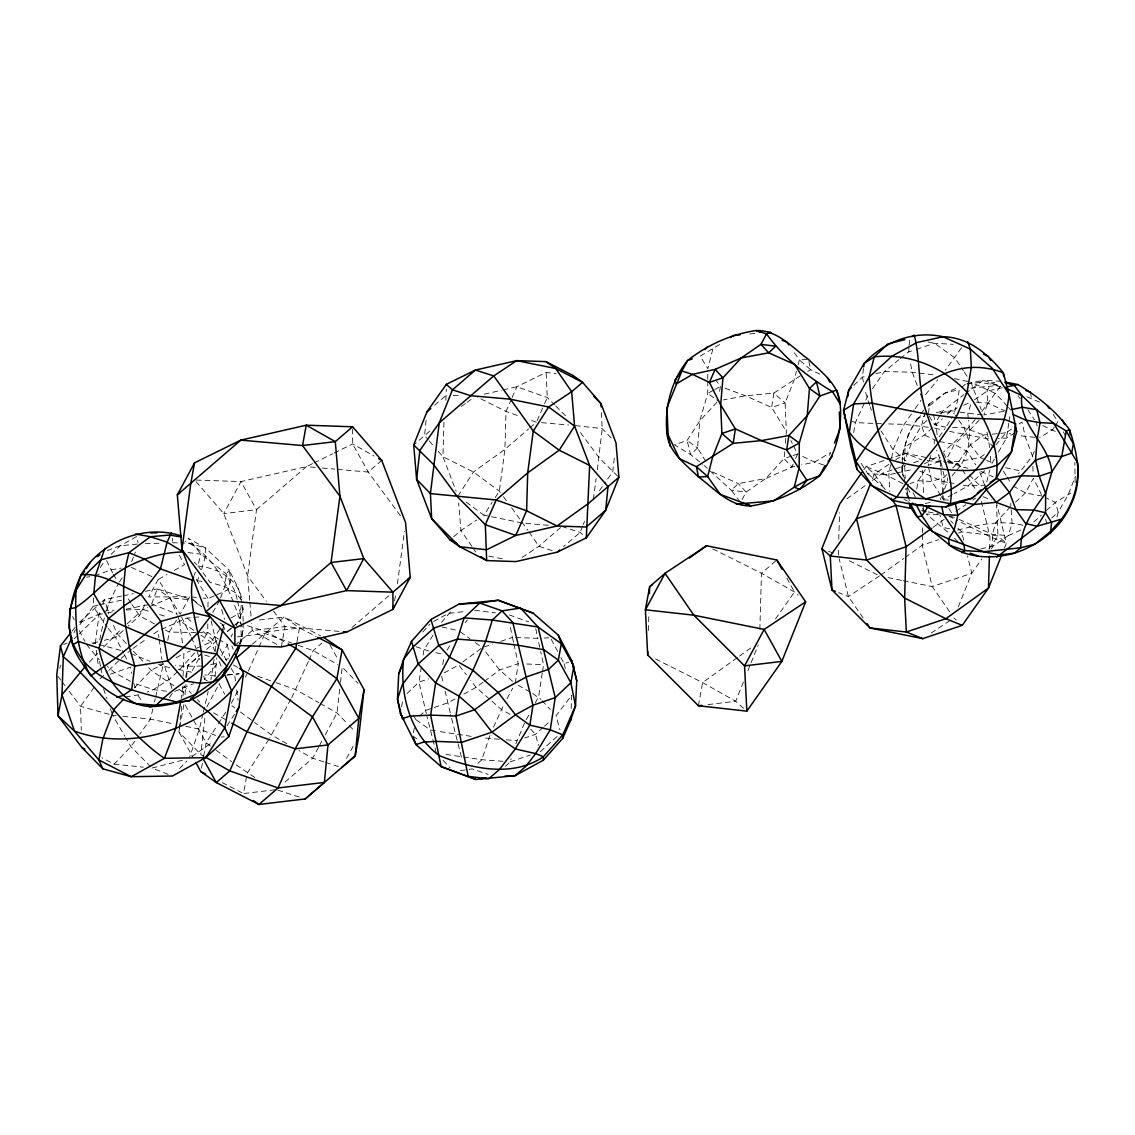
<?xml version="1.0" encoding="UTF-8"?>
<svg xmlns="http://www.w3.org/2000/svg" width="1135" height="1135" viewBox="0 0 1135 1135"><rect width="100%" height="100%" fill="white"/><g stroke="black" fill="none" stroke-linecap="round" stroke-linejoin="round"><path stroke-width="0.75" stroke-dasharray="5 3.75" d="M707.786 381.062L707.715 393.405L699.798 420.815L697.543 447.942L705.814 461.434M707.786 379.289L707.843 370.478M904.836 478.573L902.24 474.359L902.297 465.563M902.311 463.804L902.353 455.007L908.553 433.542L918.541 416.162L918.499 418.148C908.88 430.009 904.184 444.934 902.126 459.774M934.275 443.927L934.304 440.408M207.804 623.952L207.719 632.408L202.257 641.303M207.975 607.026L208.045 598.571L195.319 577.857M243.188 623.03L243.117 630.01L240.322 644.112M243.202 621.285L242.45 603.863M928.543 413.239L929.537 403.776L944.916 393.164L957.529 387.645M443.941 422.291L442.962 456.752L456.142 491.157M648.397 630.507L648.894 612.957M759.854 629.414L761.457 573.274L776.837 559.995M838.311 555.228L838.524 548.162M838.765 539.309L839.531 512.765M922.485 534.599L922.173 545.211L932.261 586.568L951.91 615.085M922.528 532.826L922.727 525.746M923.138 511.587L923.337 504.507M989.606 549.113L989.947 536.727L980.299 497.102M182.735 686.519L181.316 698.394M183.104 676.148L183.898 653.703L190.269 650.951M571.132 708.666L571.785 695.23L556.022 715.745L559.966 729.947M901.828 466.116L902.24 474.359M1075.143 482.659L1074.859 462.555M93.567 597.89L93.155 606.36L79.805 624.775M784.654 451.815L784.086 458.597L765.742 478.502L746.106 492.051L740.474 502.521M785.349 443.331L786.342 431.456L785.122 402.939L794.401 379.36L796.458 371.244M942.93 495.115L942.646 498.378L944.419 501.273M943.057 493.484L944.419 477.126L940.702 461.08L936.616 450.155M980.981 548.829L992.912 546.19L1008.306 535.578L1012.108 523.533L1010.732 503.458M184.977 694.592L185.97 684.362M186.622 677.552L187.786 665.607L201.292 653.93L190.637 673.75M214.983 676.588L216.799 657.832M426.079 420.361L424.603 435.57L414.899 443.898M445.842 400.258L446.31 389.007M181.77 706.367L178.904 731.876L192.411 756.336M182.919 696.152L184.069 685.951L191.361 693.471M203.832 756.194L200.767 754.463L204.981 717.036M339.705 689.172L337.024 712.993L325.263 734.842M340.472 682.362L342.202 667.054L357.993 683.355M614.262 458.185L612.73 471.805L604.572 483.411M241.273 605.139L240.294 613.07L240.733 623.541M863.48 368.506L862.401 377.132L863.423 382.154M908.837 346.955L908.865 355.468M909.05 345.224L909.915 338.329M965.403 384.183L959.231 389.518L958.096 398.484L954.223 413.736L957.16 417.921M120.651 650.426L95.312 643.446L99.029 614.588L100.689 610.062M397.406 583.759L404.429 531.45M593.335 499.357L596.145 478.473M597.308 469.762L602.203 428.604L601.28 410.217M214.033 659.52L210.94 679.709M215.168 651.135L216.317 642.75L211.138 620.944M421.34 666.869L418.985 682.121L426.32 713.702M423.171 655.009L423.965 649.929L433.088 635.061M442.792 664.557L444.083 656.271M513.885 643.985L518.255 663.705L515.177 683.61L499.613 669.99L483.34 648.965M542.246 673.112L538.586 696.847L535.309 702.92M542.516 671.423L543.566 664.642L540.643 651.49M719.633 391.305L720.37 386.496L716.511 381.019M1008.788 423.241L1006.49 438.124L995.395 457.448M1009.043 421.596L1010.079 414.984M853.662 432.619L855.364 422.603L868.474 394.37M890.535 464.726L888.818 474.742L889.712 491.285M891.67 458.043L893.089 449.701L904.198 424.334L914.172 410.047M916.754 488.915L918.144 480.772L925.365 469.592M99.738 639.941L104.477 617.014M167.767 640.41L169.228 632.053L176.507 620.192M185.615 677.481L187.786 665.607L199.845 655.235M179.514 728.5L178.904 731.876L200.767 754.463M179.827 726.811L184.154 703.118L206.102 742.857L210.344 746.007M201.463 768.239L202.399 763.16M203.633 756.392L206.102 742.857L217.352 725.251M281.296 646.978L285.013 626.634L273.578 611.155M297.015 641.53L299.484 627.967L284.048 617.043L256.595 620.32M394.54 600.855L396.087 592.385M401.563 706.807L403.067 698.607M413.481 732.728L414.374 727.819M698.408 705.743L702.622 682.589L738.176 657.037M908.284 484.205L906.581 493.498L908.667 501.315M152.842 708.921L150.444 719.15L139.704 734.274M154.445 702.111L155.24 698.706M155.651 696.989L162.844 666.316L162.149 661.251M202.952 713.787L199.349 729.124L189.729 756.889M203.349 712.085L208.145 691.626M222.9 629.23L224.134 624.293M239.712 643.545L243.117 630.01C232.249 596.485 218.984 557.711 185.104 541.083M712.808 349.239L707.857 368.705L700.153 356.149L721.619 343.352M798.118 364.746L799.352 359.88L793.578 351.68M925.124 411.977L921.719 425.157L911.745 442.536L904.481 461.009L905.163 446.722L924.457 435.003L933.509 426.803M986.769 481.779L989.819 469.947M1056.926 517.092L1058.189 512.155L1068.177 494.775L1075.441 476.303M930.941 455.49L928.075 465.393L940.702 461.08L945.639 461.193M505.316 766.423L510.112 761.855L511.147 758.591M515.801 743.879L524.696 722.654M970.666 404.741L967.814 413.778L968.311 418.815M106.633 610.431L109.315 602.188L118.466 583.404M903.914 462.669L901.672 469.294L905.006 481.793M102.888 604.033L104.534 599.507L121.516 596.102M126.212 609.14L151.679 604.033L157.183 588.966L193.674 600.103L201.633 606.828M194.198 575.346L195.404 572.111M220.53 597.932L224.773 586.611L226.347 573.927L229.199 570.181L205.577 548.077L188.098 538.174L200.938 554.15L226.347 573.927L235.569 592.74L237.144 599.521M131.646 561.797L135.377 552.064M197.462 580.51L198.668 577.389M201.647 569.6L205.605 555.469L205.577 548.077L189.9 543.239L181.132 542.984M940.248 499.783L941.454 496.704M944.49 489.015L947.512 481.311L947.37 477.878M1034.226 451.375L1032.41 456L1018.521 473.763M582.652 526.087L580.141 532.386L563.542 546.659M583.276 524.512L584.539 521.376M743.411 681.965L735.679 701.288L706.878 704.721M747.908 670.686L750.49 664.245M751.129 662.641L758.223 644.921M872.475 478.8L874.39 474.019L889.953 463.662M958.337 606.771L971.744 573.26L981.846 558.917M1004.447 548.134L1006.362 543.353L996.289 502.01M489.98 735.253L481.85 759.726L477.026 764.309M493.512 727.18L503.741 704.849M793.152 464.158L791.889 467.052L765.742 478.502L738.303 483.595L731.323 490.235L739.452 501.145M795.678 458.384L797.579 454.043L793.081 445.019M829.515 455.319L830.777 452.439L814.561 462.058L801.608 464.91M248.409 671.111L264.923 633.557L284.048 617.043L320.581 635.827M308.351 661.591L291.766 697.557M309.032 660.017L313.161 650.625L321.758 643.205M511.431 399.094L505.997 411.438L504.919 449.347L499.329 491.143L492.987 501.046M512.098 397.562L516.851 386.765L546.006 372.45L556.065 373.571M537.096 420.659L543.878 405.238M544.559 403.705L547.269 397.534L545.992 369.357M74.016 632.805L75.435 629.613M59.602 668.345L61.035 665.153M231.043 636.934L232.519 633.841M236.179 626.123L243.33 609.098L238.591 588.767L229.199 570.181L230.66 578.893L227.908 589.916L215.693 595.237M144.84 604.785L139.506 615.737L128.198 626.009M221.694 655.477L227.369 644.652L220.36 640.282M206.783 706.963L219.381 683.554M231.313 703.175L239.528 687.923M245.259 677.255L247.728 672.672M290.915 699.132L269.719 737.977M318.538 747.341L312.664 758.265L282.743 784.03M319.389 745.78L321.9 741.084M346.586 758.435L354.801 743.184M507.005 698.777L512.722 688.165M526.328 719.618L529.591 713.546M928.061 406.514L929.537 403.776L925.139 408.728M991.451 548.929L992.912 546.19L992.274 534.372L996.076 522.327L1010.462 506.721M158.247 579.432L148.642 596.953L189.758 596.74L180.153 614.248L158.247 579.432L167.015 574.509M991.976 463.392L994.544 458.923M212.756 612.503L219.31 601.167M239.755 643.971L241.471 641.005L240.804 625.286M447.077 650.142L450.723 644.198M945.937 427.228L934.389 424.575L939.908 415.58M940.83 414.091L942.66 411.083L963.956 394.569M946.86 425.724L952.378 416.744M218.303 723.775L225.808 712.028M268.782 739.438L247.203 773.205L243.486 793.549L276.231 789.634M458.015 496.08L473.409 472.004L504.919 449.347L528.541 428.987M466.201 502.124L483.936 515.205L492.079 502.465M227.099 725.719L234.406 714.326M961.515 347.792L945.341 370.265M1000.375 386.326L981.874 411.423M1054.231 427.186L1052.386 429.995L1039.674 437.528M1055.153 425.781L1057.933 421.567L1052.23 412.956M100.32 567.5L104.079 561.91M119.402 582L122.239 577.814M219.991 622.817L222.871 624.789L210.982 642.027L203.009 645.46M872.46 388.667L884.42 371.528L898.948 359.667M915.179 408.614L921.152 400.045M939.142 436.961L944.973 428.619M169.498 697.372L172.279 693.4M599.464 490.66L603.55 484.858M864.005 469.493L866.019 466.627L905.517 453.319L927.635 457.788M775.503 618.972L794.5 591.973L786.938 578.268M988.911 548.872L997.991 535.961L996.459 505.401M94.248 687.143L80.557 706.381L81.294 730.33M134.81 741.141L130.894 746.646L114.138 764.139L101.824 757.783M441.487 622.335L451.929 610.318M465.237 622.618L467.35 619.88M72.002 631.216L75.151 627.215M194.582 652.88L178.649 670.728M207.265 680.773L204.399 679.255L217.622 663.195L209.748 664.628M925.493 394.597L937.765 379.799M975.178 419.496L962.906 434.279L943.625 451.914M951.995 475.92L955.358 471.862M956.464 470.514C969.148 457.164 970.865 437.982 968.481 420.503M995.849 444.977L1005.936 432.832L1013.243 427.952M422.83 632.011L429.668 624.293M920.74 413.693L924.032 409.976M920.698 415.68L918.499 418.148L925.068 415.864M716.994 402.145L699.798 420.815L687.115 440.451L674.53 444.821L690.562 454.582L702.764 464.328M979.051 420.191L969.46 430.591L954.436 444.338L946.562 458.966L959.827 466.471L967.914 468.202M946.817 474.529L944.419 477.126L931.778 481.453L918.144 480.772L909.915 483.638M952.804 468.031L958.791 461.534L970.453 444.835L983.775 434.975L990.6 434.308M89.339 662.088L97.681 653.292M103.654 647.021L122.027 628.464M134.384 687.881L151.083 670.303L163.582 663.975M179.585 768.523L186.778 761.032M74.229 638.764L77.946 635.132M79.18 633.926L99.029 614.588L105.825 613.226M100.107 678.9L107.555 671.636M108.79 670.43L119.955 659.548M121.204 658.343L131.575 649.376M406.968 693.542L418.985 682.121L428.533 678.858M435.329 730.855L430.278 729.961L415.878 719.618L418.29 717.32M419.496 716.171L425.526 710.439L447.8 702.835L456.738 697.954M853.733 385.375L862.401 377.132L867.481 375.841M111.131 554.277L120.154 545.793L136.413 536.656L138.073 542.502M937.099 434.549L936.105 424.462L942.362 418.73M947.37 414.147L951.13 410.714L957.443 407.947M984.698 470.755L967.985 486.035L954.095 493.626M1015.47 502.138L1025.487 492.973L1033.361 478.346L1041.433 494.562M1033.801 522.015L1041.32 515.148M123.162 630.563L115.628 637.402L104.306 640.324M177.415 671.835L168.803 679.652L153.353 689.612L147.252 691.995M79.606 622.037L100.604 603.068M101.909 601.876L104.534 599.507L108.719 613.666M127.276 623.725L143.01 609.495L147.791 607.438M543.183 727.365L535.479 734.331L524.597 738.005M544.459 726.201L549.595 721.562M540.288 751.682L558.264 735.423M926.898 420.475L921.719 425.157L924.457 435.003L936.276 440.579M1046.413 510.509L1055.465 502.323L1070.816 493.101M1051.719 518.014L1058.189 512.155L1055.465 502.323L1046.598 498.137M381.715 460.37L368.208 472.047L336.442 469.266M227.525 631.372L233.909 625.867M235.172 624.775L237.726 622.576L241.159 622.164M529.861 427.867L536.415 422.206L528.413 419.368M352.02 627.513L390.142 594.655M434.677 405.223L446.339 395.193M429.796 431.101L424.603 435.57L428.051 439.543M206.499 649.447L218.601 639.09M227.312 631.528L237.726 622.576M252.424 644.212L266.739 631.883L299.484 627.967L316.239 636.579M560.562 527.605L538.87 546.29L521.632 557.753M234.945 645.404L252.254 630.549L285.013 626.634L339.705 631.415M453.674 536.741L460.952 530.499L476.757 519.986M900.268 358.589L908.184 352.12L914.767 349.906M929.48 405.762L944.916 393.164L959.231 389.518M462.896 661.889L482.262 647.574M483.013 682.263L476.104 687.37L462.697 694.691M484.404 681.241L499.613 669.99L518.255 663.705M984.286 454.582L980.285 457.533L958.791 461.534L947.285 461.236M461.236 406.486L465.534 403.393M466.967 402.358L472.699 398.243M846.88 498.804L866.8 484.489M872.489 480.403L882.434 473.252L893.954 469.365M739.594 656.016L752.392 646.808M933.112 527.321L945.909 518.127M880.944 574.863L903.687 558.505M905.12 557.484L922.173 545.211L938.631 539.664M132.979 648.397L146.897 638.664M153.863 633.798L158.049 630.876L158.957 637.629M191.957 756.577L212.841 741.964M974.412 399.804L987.01 391.121L1002.361 387.73M965.417 393.604L983.165 380.282L1000.233 381.261M1019.102 424.036L1022.025 422.078L1025.331 436.989L1032.41 456L1032.552 459.434M895.614 459.902L905.517 453.319L921.932 459.945M955.826 511.374L965.729 504.791M972.794 500.081L975.632 498.194M879.511 575.885L848.398 596.584L838.552 592.612M931.239 633.004L951.045 619.823M1015.172 432.591L1006.49 438.124L998.36 438.521M800.303 375.855L773.857 393.079L745.582 395.803L723.293 399.946M807.666 371.485L810.617 369.74L819.881 374.11M174.322 570.394L184.551 564.648L178.862 554.419M713.333 390.341L707.715 393.405L718.143 400.896M714.738 389.575L720.37 386.496M433.726 621.413L448.297 613.453L465.903 611.354M444.168 672.913L458.753 664.954L466.343 674.758M924.344 463.874L939.766 455.447M952.563 494.463L943.298 499.528L939.936 457.164M231.1 617.837L240.294 613.07L237.527 601.209M176.081 657.647L183.898 653.703M312.607 463.619L306.45 466.641L240.975 481.58L194.638 480.006L223.751 513.602L247.614 575.956L266.314 601.295M314.154 462.853L332.64 453.773M334.187 453.021L352.687 443.941L374.082 456.043M79.904 622.505L107.371 610.403L114.153 610.233M161.284 629.443L187.119 618.05L199.405 616.901M963.743 405.195L970.042 402.428M1020.904 530.059L1008.306 535.578L992.274 534.372L958.891 519.277M214.16 595.903L208.045 598.571L203.066 598.074M225.298 659.861L228.362 658.513M149.394 606.757L170.094 597.833L193.674 600.103M196.639 648.213L201.42 646.155M63.688 644.538L66.908 643.19M174.762 691.428L193.489 683.738M125.446 697.018L141.137 694.379M107.144 550.603L120.154 545.793L138.484 543.963M94.659 575.871L110.918 569.855L121.204 568.11M916.413 349.353L934.516 343.252L953.216 344.331M791.577 456.071L784.086 458.597L791.889 467.052L795.124 466.329M793.081 455.561L797.579 454.043M895.6 468.812L905.475 465.492M913.703 462.711L920.286 460.498M483.936 647.007L492.32 644.183M500.691 641.36L512.424 637.402L509.757 624.236M958.38 533.01L961.671 531.904L997.991 535.961L1006.362 543.353L989.947 536.727L956.677 520.043M510.112 761.855L530.229 755.073M560.86 657.548L564.081 663.649L568.819 662.116M98.007 605.111L93.155 606.36L107.116 627.102M99.625 604.7L124.751 599.578M182.394 760.266L151.948 768.054L172.406 776.028M875.95 373.685L884.42 371.528L912.256 372.223L936.02 375.146M936.304 412.7L942.66 411.083L954.223 413.736M484.163 394.214L501.372 390.298M503.089 389.901L516.851 386.765L547.269 397.534L554.589 404.855M92.999 643.034L97.837 641.942M110.478 674.162L130.596 667.11L131.83 673.523M895.387 473.281L888.818 474.742L867.821 473.706L859.465 460.682M897.033 472.926L913.434 469.294M925.252 503.514L931.807 502.067M957.529 530.088C979.789 524.611 1002.801 519.22 1025.444 525.987M967.02 383.829L983.165 380.282L1000.9 386.24M939.837 413.197L951.13 410.714L956.138 411.636M123.218 595.761L133.405 593.719M145.294 591.335L157.183 588.966L170.094 597.833L176.819 614.12M107.527 612.886L112.62 611.864M1003.681 411.31L983.846 414.984L987.649 402.953L987.01 391.121L991.422 382.921L998.431 381.871M86.615 577.204L89.835 576.665M460.384 770.651L472.203 768.892L488.121 774.467M967.077 383.985L980.37 382.396L999.765 385.786M970.865 388.127L996.346 385.602L999.637 386.808M237.47 636.834L264.923 633.557L291.539 642.977M227.043 675.155L239.102 673.708M158.489 664.316L163.71 663.805L172.662 690.52M749.98 333.903L754.974 333.42M992.302 434.152L999.112 433.499M1000.815 433.329L1005.936 432.832L1010.774 433.882M215.253 675.963L204.995 674.914M227.539 674.814L239.045 673.92M221.311 737.026L224.29 736.856M806.999 359.511L799.352 359.88L810.617 369.74L808.531 359.44M985.889 485.17L967.985 486.035L962.849 485.099M544.076 638.04L548.829 637.799M145.266 543.722L160.489 543.154M126.042 609.935L143.01 609.495L149.65 611.524M196.071 632.535L169.228 632.053L164.759 629.613M197.731 632.521L207.719 632.408L218.956 639.402M201.888 666.061L183.558 666.259L175.287 665.238M881.583 423.766L855.364 422.603L852.243 421.34M888.549 423.937L904.198 424.334L929.664 427.455M952.52 427.384L964.026 427.682L983.775 434.975L993.607 447.687M172.35 542.729L179.373 542.927M453.22 395.42L461.803 395.718M1034.893 437.344L1018.861 435.613M943.44 499.911L949.811 500.138M515.801 637.529L537.735 638.338L540.288 649.844M526.697 664.018L543.566 664.642M938.177 514.566L926.231 513.985L949.456 533.549M976.426 402.102L987.649 402.953L1005.34 410.998M982.243 414.871L957.812 411.934M499.159 739.282L483.34 737.835M506.224 739.821L516.822 740.616M503.046 761.315L481.85 759.726L442.92 753.938M541.494 422.646L568.592 425.015M315.275 467.421L306.45 466.641L256.496 509.686L223.751 513.602L240.975 481.58L256.496 509.686L247.614 575.956L249.714 600.614M322.326 468.031L334.683 469.11M548.304 525.321L522.909 523.093L483.936 515.205M91.949 643.119L95.312 643.446M197.859 565.982C217.182 567.855 239.428 579.049 241.868 600.372L235.569 592.74L224.773 586.611L210.089 582.354L198.852 567.032M191.418 596.897L196.412 597.407M116.082 715.603L112.635 715.249L124.807 736.175M122.949 716.313L150.444 719.15L174.052 723.96M114.138 764.139L143.351 767.161M927.125 460.526L946.15 462.64M947.881 462.839L958.252 464.002L961.941 467.677M575.36 425.611L602.203 428.604L611.396 438.096M188.055 552.575L200.938 554.15L197.831 565.641L194.184 562.222M197.206 580.779L202.044 581.375M474.7 610.304L495.569 612.872M166.59 691.243L153.353 689.612L135.32 683.696M471.167 736.345L437.003 731.153M949.413 516.326L954.18 517.177L955.017 520.398M949.584 528.697L943.228 527.576L939.879 514.652M989.436 447.616L988.585 438.99L949.64 431.428M939.425 441.586L954.436 444.338L967.701 451.844L975.674 464.853M1042.171 496.038L1025.487 492.973L1012.221 485.468M947.441 482.262L942.32 481.325L919.889 471.11M949.158 482.574L956.01 483.836M927.962 341.933L934.516 343.252L954.861 357.865L963.388 370.734M929.338 458.143L941.241 460.555M948.051 461.931L958.252 464.002L961.203 468.273M921.535 510.566L926.642 511.601M928.331 511.942L938.546 514.013M888.024 577.601L901.63 580.354M903.332 580.709L932.261 586.568L971.744 573.26L967.545 556.022M488.774 556.093L502.323 558.831M169.583 667.692L159.624 665.039M178.011 669.423L193.191 672.516M185.856 726.372L199.349 729.124L219.807 737.097M954.379 378.622L969.304 381.814M934.715 428.235L943.001 430.009M1005.539 467.719L1020.095 470.841M441.955 626.917L458.937 630.819M429.058 651.093L416.119 646.766M435.854 652.653L444.338 654.611M109.258 714.312L80.557 706.381L69.178 691.243M159.595 614.56L167.895 617.099M823.584 464.953L814.561 462.058L802.204 456.227M561.839 526.498L580.141 532.386L586.327 537.848M552.178 550.56L538.87 546.29L528.896 531.79M247.402 625.669L266.739 631.883L286.602 643.119M204.527 654.966L209.351 656.527M323.943 761.883L312.664 758.265L298.973 750.519M325.561 762.408L338.443 766.551M277.848 790.144L300.406 797.394M517.205 415.41L505.997 411.438L477.083 396.952M298.193 645.333L313.161 650.625L337.62 664.457M257.702 676.205L274.344 682.107M276.004 682.688L295.965 689.754L318.779 702.664M1026.849 396.753L1039.461 402.102M509.345 614.943L528.47 621.824M725.095 388.241L745.582 395.803L771.63 407.479L786.342 431.456M151.679 604.033L177.457 614.234M130.624 653.576L149.948 661.223M983.151 496.704L991.366 500.01M828.465 551.255L833.388 553.242M984.996 459.647L980.285 457.533L970.453 444.835L964.026 427.682L958.139 419.312M986.57 460.356L994.416 463.874M980.796 471.337L993.352 476.955M712.255 471.919L738.303 483.595L746.106 492.051L731.323 490.235L704.111 465.421M131.362 567.372L155.084 578.013M904.226 499.499L907.433 500.961M1042.781 425.568L1056.813 432.08M903.034 483.581L882.434 473.252L866.019 466.627L874.39 474.019L885.201 489.71M948.746 516.084L955.088 519.248M849.406 560.789L877.937 575.09M712.794 548.9L761.457 573.274L794.5 591.973L798.217 595.265M655.548 658.995L702.622 682.589L735.679 701.288L745.596 710.042M222.162 782.582L241.968 792.755M154.36 623.895L139.506 615.737L131.958 604.572M130.624 681.468L115.316 673.069L107.314 666.5M518.099 685.256L531.265 692.705M532.726 693.528L540.913 699.359M510.069 714.369L501.287 709.403L490.689 700.125M276.713 644.382L252.254 630.549L251.658 623.498M320.297 703.516L337.024 712.993L347.963 724.272M233.342 664.968L237.91 667.55M286.8 743.638L271.591 735.04L254.595 722.484M213.55 712.837L227.227 720.569M254.836 777.532L233.03 762.734M177.486 615.752L179.5 620.632L195.234 631.33M200.966 635.231L210.982 642.027L215.111 651.816M173.967 685.866L151.083 670.303L147.536 666.472M179.699 689.754L186.651 694.89M460.313 631.812L469.918 638.707M475.395 642.637L480.885 646.581M412.885 736.005L419.737 740.942M231.909 705.743L234.746 707.829M240.421 712.014L253.176 721.434M216.019 750.192L231.611 761.698M187.119 618.05L192.425 622.548M203.037 631.528L216.317 642.75L218.927 647.234M906.028 461.009L893.089 449.701L881.015 430.874M867.821 473.706L885.924 489.554M489.355 698.976L476.104 687.37L470.684 680.362M953.882 617.937L956.266 620.051M617.681 476.175L598.94 457.575L578.439 429.782M954.436 538.331L958.167 541.92M194.922 601.309L201.179 607.395M969.29 475.026L981.562 487.298M950.633 520.866L953.088 523.32M957.983 528.229L961.671 531.904L963.771 540.515M555.809 406.075L566.805 417.07M150.714 766.792L130.894 746.646L125.687 737.665M349.183 725.535L355.255 731.805M197.433 699.742L199.859 702.253M126.24 643.446L116.777 633.216L112.748 623.441M133.334 651.121L146.358 665.195M1007.327 406.216L995.622 393.519L970.964 382.169L981.264 409.806M1008.504 407.479L1010.845 410.019M542.076 700.621L550.205 709.446M530.683 729.138L535.479 734.331L538.529 745.383M443.175 760.322L450.155 767.884M429.2 440.862L433.783 446.154M438.38 451.46L442.962 456.752L473.409 472.004L499.329 491.143L502.394 495.314M108.18 628.393L115.628 637.402L123.502 653.036M86.53 644.481L99.298 659.932M57.786 676.12L60.893 680.248M61.928 681.624L65.035 685.753M503.429 496.704L507.529 502.252M511.63 507.813L527.888 530.343M400.4 515.687L368.208 472.047L352.687 443.941L352.616 428.491M1018.067 395.675L1020.024 398.47M962.182 469.706L966.112 475.409M967.105 476.828L976.923 491.1M863.139 617.979L848.398 596.584L839.162 558.675M471.933 546.446L460.952 530.499L458.611 502.961M472.926 547.893L475.92 552.234M131.007 603.182L126.411 596.159M138.087 695.571L142.627 702.31M1027.813 409.692L1034.467 419.751M964.339 372.166L967.176 376.451M940.844 495.555L931.778 481.453L928.444 466.996M922.613 508.338L925.337 512.566M1003.354 471.025L1006.007 475.352M1006.901 476.799L1011.328 484.021M929.225 416.134L934.389 424.575M948.86 508.494L951.513 512.836M219.793 648.738L226.745 660.698M231.086 668.174L234.576 674.162L235.498 681.113M112.592 572.863L106.676 560.647M113.429 574.367L116.791 580.396M913.008 492.76L915.363 497.045M908.951 497.783L905.503 488.717M413.367 715.093L415.878 719.618M329.945 644.864L337.294 658.187M219.055 683.994L224.773 694.336M1063.353 431.853L1065.68 436.266M551.213 639.246L557.654 651.447M79.351 630.677L84.941 641.417M181.699 617.312L190.751 635.813M124.297 654.597L126.652 659.293M943.625 453.064L945.824 457.49M907.631 487.78L911.306 495.144M790.84 440.494L792.329 443.501M72.654 616.56L74.115 619.724M222.871 624.789L224.929 629.684M231.824 645.971L233.2 649.234M219.239 661.591L221.311 666.472M191.418 637.402L196.114 648.61M917.208 385.418L912.256 372.223L910.227 362.178M920.301 393.675L922.159 398.626M869.566 405.479L865.111 390.525M870.19 407.124L871.425 410.43M979.817 472.217L984.542 484.886M133.689 683.156L135.335 687.81M103.526 688.803L106.945 698.72M110.365 708.637L112.067 713.589M196.781 650.213L199.845 659.719M221.666 609.438L224.489 619.355M1045.633 519.404L1046.541 522.696M933.381 414.63L936.105 424.462M461.42 757.201L450.638 714.468M436.195 752.76L426.717 715.32M986.911 432.109L988.585 438.99M564.081 663.649L565.301 668.628M450.24 712.808L445.104 691.172M441.643 676.176L443.572 684.504M906.51 488.135L907.957 494.519M908.326 496.108L909.405 500.904M1036.369 422.617L1037.106 425.937M512.424 637.402L513.517 642.339M535.805 628.847L537.735 638.338M99.61 661.535L100.533 666.344M100.845 667.962L102.093 674.374M227.369 644.652L229.582 656.2M203.775 675.949L204.399 679.255M1030.481 392.199L1031.46 398.413M159.184 639.317L161.922 659.563M96.234 650.199L98.518 667.082M236.648 689.81L238.038 700.252M179.5 620.632L182.508 643.261M990.288 456.242L991.125 464.868M249.87 602.373L251.062 616.461M922.443 470.131L923.635 493.895M1032.85 466.315L1033.134 473.196M904.694 466.159L905.205 478.204M172.321 538.288L172.336 541.253M773.857 393.079L771.63 407.479L785.122 402.939L773.857 393.079M697.543 447.942L690.562 454.582L687.115 440.451L697.543 447.942"/><path stroke-width="1.5" d="M666.827 432.265C664.613 406.713 671.395 380.636 687.569 360.519C707.417 344.884 730.997 334.286 756.024 330.526C777.56 329.803 792.5 347.807 808.531 359.44C821.428 372.308 838.836 384.325 840.198 404.159C842.411 429.697 835.615 455.773 819.456 475.905C799.607 491.526 776.014 502.124 751.001 505.898C729.464 506.621 714.525 488.617 698.493 476.984C685.583 464.116 668.189 452.099 666.827 432.265L679.425 458.668L696.393 466.684L707.658 476.53L720.186 494.321L751.001 505.898L746.489 504.451M543.31 760.237L543.395 756.733L562.79 734.884L575.53 705.814L576.736 680.617L571.969 661.095L558.306 635.174L533.11 613.141L498.279 600.273L459.193 604.047L430.903 619.497L411.508 641.36L403.634 659.322L398.697 673.935L397.491 699.132L400.371 713.362L415.907 744.56L441.104 766.607L475.934 779.461L515.02 775.702L543.31 760.237L562.705 738.388L570.579 720.427L575.53 705.814L570.848 682.773L558.349 660.13L543.935 649.773L518.709 645.333L485.652 641.261L457.391 639.133L438.748 645.418L418.191 663.989L402.428 684.519L397.491 699.132L402.244 718.654L410.132 716.1L430.647 715.107L455.958 716.043L474.6 709.758L498.109 692.378L526.413 676.914L548.687 669.295L558.349 660.13L561.328 643.729L558.306 635.174M562.705 738.388L562.79 734.884L550.248 729.819L529.875 725.137L515.46 714.795L498.109 692.378L472.926 670.331L449.517 657.094L438.748 645.418L430.903 619.497M1050.386 533.535L1051.563 522.582L1045.534 512.736L1045.647 493.384L1051.847 471.919L1061.778 456.54L1066.247 430.974L1069.581 429.754C1077.356 453.759 1082.903 479.793 1071.355 503.77C1061.069 528.186 1039.291 545.055 1014.52 553.128C993.224 559.229 967.814 558.675 949.442 545.126C935.226 532.414 915.704 521.603 909.092 502.876M1061.381 521.149L1061.424 519.163C1073.852 503.33 1079.115 482.843 1077.668 462.952L1053.691 423.327L1036.695 409.749L1021.755 395.391L1014.577 385.772L1005.099 382.452M647.688 655.065L645.418 609.793L649.646 586.639L665.025 573.345L706.523 545.751L776.837 559.995L805.666 601.834L781.831 661.421L746.844 711.148L698.408 705.743L647.688 655.065L647.787 651.547M649.433 593.662L649.646 586.639L652.483 584.596M989.394 556.193L988.5 588.043L962.253 625.342L922.755 638.65L870.02 627.967L831.983 589.959L821.896 548.602L839.772 503.912L861.99 472.359M181.416 535.99C144.5 523.49 100.802 541.537 81.11 574.792C68.398 602.543 62.524 636.352 81.919 662.812C93.907 682.376 113.273 698.451 135.902 703.601C153.409 710.666 171.74 702.92 189.417 700.692C212.912 689.512 231.909 670.856 239.74 645.659M570.735 717.065L570.579 720.427L567.656 724.229M195.787 762.45L200.852 771.63L216.288 782.568L258.922 804.474L305.244 798.941L324.355 782.426L327.987 744.929L312.466 716.823L271.378 686.476L239.428 668.416M323.631 637.388L342.117 649.887L364.065 689.626L358.901 735.565L355.184 755.91L341.663 767.586M863.707 366.789L864.132 363.328C884.278 341.522 913.703 330.271 943.114 336.726C968.425 337.251 988.074 354.049 1003.283 372.762L1009.072 394.412L1016.619 431.669L1011.399 451.971L996.033 478.715L972.269 498.123L945.937 506.99L917.037 505.33L892.45 500.407L872.106 485.794L856.882 469.294L851.094 447.644L843.532 410.373L848.767 390.085L864.132 363.328L874.262 356.887L887.896 343.933L904.836 339.62M70.952 632.55L60.467 645.886L56.75 674.743L58.013 715.774L81.819 747.426L102.859 768.835L131.206 776.695L172.406 776.028L205.648 757.641L228.773 736.615L238.96 707.218L243.528 673.679L235.257 654.129M844.426 418.177L844.937 414.871M847.746 396.697L848.767 390.085L851.25 387.73M194.553 462.839L190.836 483.184L181.969 549.453L205.832 611.808L234.945 645.404L281.296 646.978L346.771 632.039L392.994 609.339L410.232 577.318L405.592 522.724L381.715 460.37L352.602 426.774L306.251 425.199L240.79 440.139L194.553 462.839L177.33 494.86L181.969 549.453L219.353 600.131L234.874 628.237L234.945 645.404M296.703 643.233L295.767 648.312L271.378 686.476L247.004 731.763L229.809 770.892L216.288 782.568L202.399 757.414M364.065 689.626L358.816 718.398L355.184 755.91L305.244 798.941M393.618 605.948L392.994 609.339L392.923 592.172L363.796 558.576L339.933 496.222L302.548 445.544L306.251 425.199L335.293 441.628L339.933 496.222L331.051 562.492L346.572 590.597L392.923 592.172L410.232 577.318L407.777 579.446M180.692 701.742L175.712 728.542L164.447 758.308L131.206 776.695L98.887 759.982L74.499 731.124L58.013 715.774L61.971 694.776L63.305 656.782L60.467 645.886M73.137 645.943L69.107 627.556L70.029 608.701L75.251 607.764C93.453 596.187 106.477 578.467 125.389 567.897C143.194 558.25 162.887 552.248 183.232 551.979L167.1 542.161L150.387 536.713L135.491 534.046M222.9 629.23L216.671 653.873C199.774 674.63 174.492 685.824 156.318 705.275L149.735 706.963L146.628 705.303M237.995 650.312L239.286 645.233M69.746 610.247L81.11 574.792C102.405 572.622 121.885 586.639 140.939 594.343L160.773 621.384L167.796 660.854L185.204 681.028L200.37 683.313L213.054 681.951L222.531 677.042L226.872 666.231L238.903 645.46M104.817 548.347L95.524 575.502L93.779 593.662L108.435 618.618C142.528 635.416 178.848 648.837 216.671 653.873L226.872 666.231L213.054 681.951L196.014 694.123L189.417 700.692L156.318 705.275L135.902 703.601C114.564 693.244 103.526 670.388 98.958 648.128L108.435 618.618L123.743 606.104L140.939 594.343L160.475 568.89L167.1 542.161L171.385 532.726M181.387 537.039L169.612 535.053L150.387 536.713L128.922 552.66L100.76 559.839L86.331 573.856L75.889 590.455C75.279 619.27 75.321 650.539 90.743 675.892L115.685 658.201L160.773 621.384L192.567 612.63L210.287 616.745L198.214 632.479L183.785 647.475L167.796 660.854L134.739 666.075L115.685 658.201L98.958 648.128L78.457 641.431L73.434 644.396C90.984 684.987 138.938 691.683 176.734 702.054L196.014 694.123C214.118 657.066 186.48 618.348 192.382 580.198L193.588 576.963M834.495 443.005L840.056 428.86L839.332 412.076M413.693 444.934L426.902 411.92L446.282 384.368L475.437 370.053L516.723 360.632L545.949 361.625L572.834 375.444L582.581 382.339L600.94 403.521L615.993 442.849L618.915 477.267L605.707 510.282L586.327 537.848L557.172 552.163L515.886 561.584L486.66 560.577L459.774 546.758L450.027 539.863L431.669 518.681L416.616 479.353L413.693 444.934L433.669 464.626L457.249 496.591L485.34 524.668L515.758 535.436L557.044 526.016L586.27 527.009L605.707 510.282L608.005 486.631L618.915 477.267M870.559 483.595L856.514 518.709L830.281 556.008L831.983 589.959L835.261 591.278M1001.254 556.122L988.5 588.043L945.838 618.703L906.34 632.011L870.02 627.967L867.069 623.683M398.697 673.935L402.23 665.862M71.874 637.6L63.305 656.782C100.462 687.328 124.51 731.139 164.447 758.308L205.648 757.641L224.787 727.762L231.639 690.917L243.528 673.679M825.088 465.435L819.456 475.905L806.857 480.275L794.202 487.185L773.673 500.904L736.218 504.082M82.798 574.111L84.543 571.345M86.274 568.578L90.63 561.669M236.222 711.489L238.96 707.218M705.19 349.594L707.204 346.969M828.11 461.505L832.139 456.256M220.176 678.035L228.248 668.856M85.763 665.848L61.971 694.776L74.499 731.124C128.34 750.76 192.78 732.032 231.639 690.917L224.063 672.984M123.644 699.174L114.096 709.219L102.845 738.984L98.887 759.982L102.859 768.835M974.738 495.768L972.269 498.123L950.236 503.727L945.937 506.99M977.221 493.413L980.938 489.88M426.902 411.92L430.789 408.572M236.804 657.647L251.119 645.333M557.172 552.163L559.711 549.964M179.983 492.576L177.33 494.86L240.79 440.139L302.548 445.544L335.293 441.628L352.602 426.774M912.072 336.698L914.228 335.066C920.953 360.76 917.165 388.766 927.111 414.176C935.254 443.572 956.209 472.103 950.236 503.727L925.649 498.804L896.749 497.144L872.106 485.794L856.003 461.491L843.532 410.373L853.676 403.932L869.041 377.175L874.262 356.887C908.681 352.772 943.71 367.087 967.063 392.355C984.13 417.212 1001.311 447.516 996.033 478.715L990.245 482.403M892.45 500.407L896.749 497.144L905.304 484.177L938.007 443.43L955.954 417.723L967.063 392.355L971.333 367.314L970.354 349.112L967.715 341.649M962.012 552.759L964.807 550.645L983.577 551.723L999.552 554.916L1014.52 553.128L1020.691 547.794L1034.992 544.147L1050.428 531.549L1061.424 519.163L1037.248 526.229L996.757 557.044M97.269 556.732L99.923 554.76M689.456 558.023L706.523 545.751M931.693 528.342L906.099 546.744L866.601 560.052L830.281 556.008L821.896 548.602M730.415 337.478L733.352 335.506L740.006 334.868M805.666 601.834L764.167 629.428L744.56 665.876L746.844 711.148M930.359 505.642L927.536 507.317L921.989 515.744L917.506 517.191L910.54 503.968M1070.163 434.819L1069.581 429.754C1056.146 411.069 1037.631 396.214 1017.911 384.552L1005.809 387.092M692.279 358.873L687.569 360.519L681.936 370.975L666.969 407.564L668.174 436.081L670.274 446.381M150.657 533.024L157.183 532.783M116.664 697.16L123.247 695.471L131.731 689.456L134.739 666.075L129.461 647.276L125.73 626.903L123.743 606.104L123.63 586.043L125.389 567.897L128.922 552.66L144.344 559.058L160.475 568.89L192.382 580.198M1012.165 409.48L1022.394 407.224L1036.695 409.749L1040.043 422.66L1037.262 438.933L1035.503 460.186L1039.22 476.232L1045.647 493.384C1033.574 509.587 1021.074 526.739 1020.691 547.794L983.577 551.723L948.463 538.898L932.445 531.535L921.989 515.744L915.789 503.983M920.329 504.607L917.037 505.33L912.242 503.145M480.999 778.709L486.064 777.957M698.408 705.743L701.799 705.332M324.355 782.426L278.047 787.96L229.809 770.892L205.35 757.059M767.742 332.484L770.807 332.342L766.551 333.903L756.024 330.526L760.223 332.214M459.193 604.047L479.722 603.054L498.279 600.273L533.11 613.141M504.763 776.198L515.02 775.702L525.916 766.281L535.649 753.612L550.248 729.819L555.228 697.614L538.018 626.988L520.582 608.076L502.025 610.857L479.722 603.054L464.101 617.894L433.925 628.052L413.381 646.638L403.634 659.322C399.563 694.109 410.061 734.246 439.373 755.64C471.621 768.764 512.58 777.773 543.395 756.733L535.649 753.612L515.276 748.93L491.952 732.174L474.6 709.758L459.037 696.138L435.627 682.901L418.191 663.989L411.508 641.36M343.238 631.727L346.771 632.039M1005.128 381.998L1017.911 384.552M911.32 508.494L896.012 505.401L856.514 518.709L866.601 560.052L904.638 598.06L945.838 618.703L962.253 625.342M959.444 501.358L973.986 504.479L996.147 502.337L1015.896 509.629L1033.985 510.083L1045.534 512.736L1037.248 526.229L1025.699 523.576L1015.896 509.629L1009.469 492.476L999.637 479.779L996.487 478.374M970.084 553.199L977.987 555.966M1025.87 390.539L1030.481 392.199M782.114 340.344L786.839 342.089L788.768 344.827M922.755 638.65L906.34 632.011L904.638 598.06L906.099 546.744L896.012 505.401L891.103 498.265M475.934 779.461L441.104 766.607L430.647 715.107L435.627 682.901L449.517 657.094L457.391 639.133L464.101 617.894L492.363 620.022L538.018 626.988L561.328 643.729L573.842 666.387L570.848 682.773L555.228 697.614L532.953 705.232L515.46 714.795L491.952 732.174L461.789 742.347L436.478 741.41L423.795 742.02L415.907 744.56L413.381 737.438M1013.186 414.516L1025.742 420.149L1040.043 422.66L1053.691 423.327L1066.247 430.974L1073.341 443.813L1071.639 453.106L1061.778 456.54L1048.13 455.873L1035.503 460.186L1021.131 475.792L1009.469 492.476L996.147 502.337L986.301 489.639L985.123 486.461M1005.667 388.085L1021.755 395.391C1018.379 425.455 1049.166 443.572 1051.847 471.919L1039.22 476.232L1021.131 475.792L999.637 479.779L986.301 489.639L973.986 504.479L957.897 515.233L943.554 514.694L921.62 504.536M983.435 354.134L988.06 356.262L990.898 360.547M450.027 539.863L457.504 543.708M317.757 637.359L342.117 649.887L336.868 678.659L312.466 716.823L295.242 748.83L278.047 787.96L258.922 804.474L253.318 800.501M200.852 771.63L205.421 773.971M81.819 747.426L84.898 749.029M378.664 458.639L381.715 460.37M288.134 643.985L295.767 648.312L336.868 678.659L358.816 718.398L327.987 744.929L295.242 748.83L247.004 731.763L231.795 723.151M545.949 361.625L555.696 368.52L582.581 382.339L571.657 391.703L548.673 406.997L533.28 431.059L527.69 472.855L526.612 510.764L515.758 535.436L486.603 549.751L459.774 546.758L431.669 518.681L430.406 493.597L439.259 422.844L452.468 389.83L475.437 370.053L493.739 375.926L533.28 431.059L559.2 450.198L589.647 465.449L608.005 486.631L588.568 503.358L557.044 526.016L526.612 510.764L496.194 499.996L430.406 493.597L416.616 479.353L419.879 450.396L439.259 422.844L493.739 375.926L516.723 360.632L555.696 368.52L571.657 391.703L574.594 426.136L589.647 465.449L586.327 537.848M481.084 556.647L486.66 560.577L485.34 524.668L496.194 499.996L527.69 472.855L559.2 450.198L574.594 426.136L548.673 406.997L509.7 399.109L470.755 395.704L452.468 389.83L446.282 384.368M190.751 698.096L208.514 711.929L224.787 727.762L228.773 736.615M572.834 375.444L576.509 379.104M593.605 396.2L600.94 403.521L601.11 406.869M1047.477 405.777L1049.378 408.657M776.837 559.995L781.887 569.132M400.371 713.362L403.705 719.406M1062.403 420.12L1064.729 424.533M827.599 377.756L829.841 382.268M1015.286 426.675L1016.619 431.669M571.969 661.095L576.736 680.617M955.329 503.628L957.897 515.233L954.01 530.485L948.463 538.898L949.442 545.126L964.807 550.645L963.828 544.417L943.554 514.694L941.709 506.409M1003.638 375.884L1003.283 372.762C938.262 348.09 887.683 413.892 856.003 461.491L856.882 469.294M909.958 504.181L910.341 507.558M799.31 443.005L799.168 467.705L794.202 487.185L799.82 489.455L806.857 480.275L786.654 449.914L761.443 440.607L735.395 428.931L720.682 404.954L709.432 382.367L692.463 374.366L681.936 370.975L674.885 380.154L676.233 383.985L692.463 374.366L715.135 369.372L741.283 357.908L760.918 344.373L766.551 333.903C783.703 357.752 807.325 376.721 832.494 391.589L840.198 404.159L836.75 390.029L819.896 395.973L807.226 415.609L788.882 435.514L786.654 449.914L799.31 443.005L807.226 415.609L809.468 388.482L794.77 364.491L768.721 352.815L760.918 344.373L775.702 346.189L768.721 352.815L741.283 357.908L722.924 377.827L709.432 382.367L715.135 369.372L722.924 377.827L720.682 404.954L721.903 433.485L712.624 457.065L707.658 476.53L698.493 476.984L696.393 466.684L733.167 443.345L761.443 440.607L788.882 435.514L799.31 443.005M459.037 696.138L455.958 716.043L468.188 776.34L488.617 778.851L499.513 769.445L515.276 748.93L529.875 725.137L532.953 705.232L512.793 622.533L502.025 610.857L492.363 620.022L485.652 641.261L472.926 670.331L459.037 696.138M735.395 428.931L733.167 443.345L721.903 433.485L735.395 428.931M853.676 403.932L849.32 432.024C864.756 455.263 893.245 461.831 919.052 466.272C945.143 469.45 972.411 474.572 997.764 464.924L1011.399 451.971L1015.74 423.866L1004.801 419.453L955.954 417.723L927.111 414.176L871.581 403.053L853.676 403.932M1009.072 394.412C1004.546 440.806 973.532 489.043 925.649 498.804C883.697 475.054 873.17 421.454 869.041 377.175L892.167 356.021L916.867 342.529L943.114 336.726L970.354 349.112L992.345 368.336L1009.072 394.412M363.796 558.576L346.572 590.597L281.111 605.537L234.874 628.237L205.832 611.808L219.353 600.131L281.111 605.537L331.051 562.492L363.796 558.576M665.025 573.345L645.418 609.793L693.854 615.198L764.167 629.428L781.831 661.421L744.56 665.876L693.854 615.198L665.025 573.345M816.462 381.842L809.468 388.482L819.896 395.973L816.462 381.842"/></g></svg>
